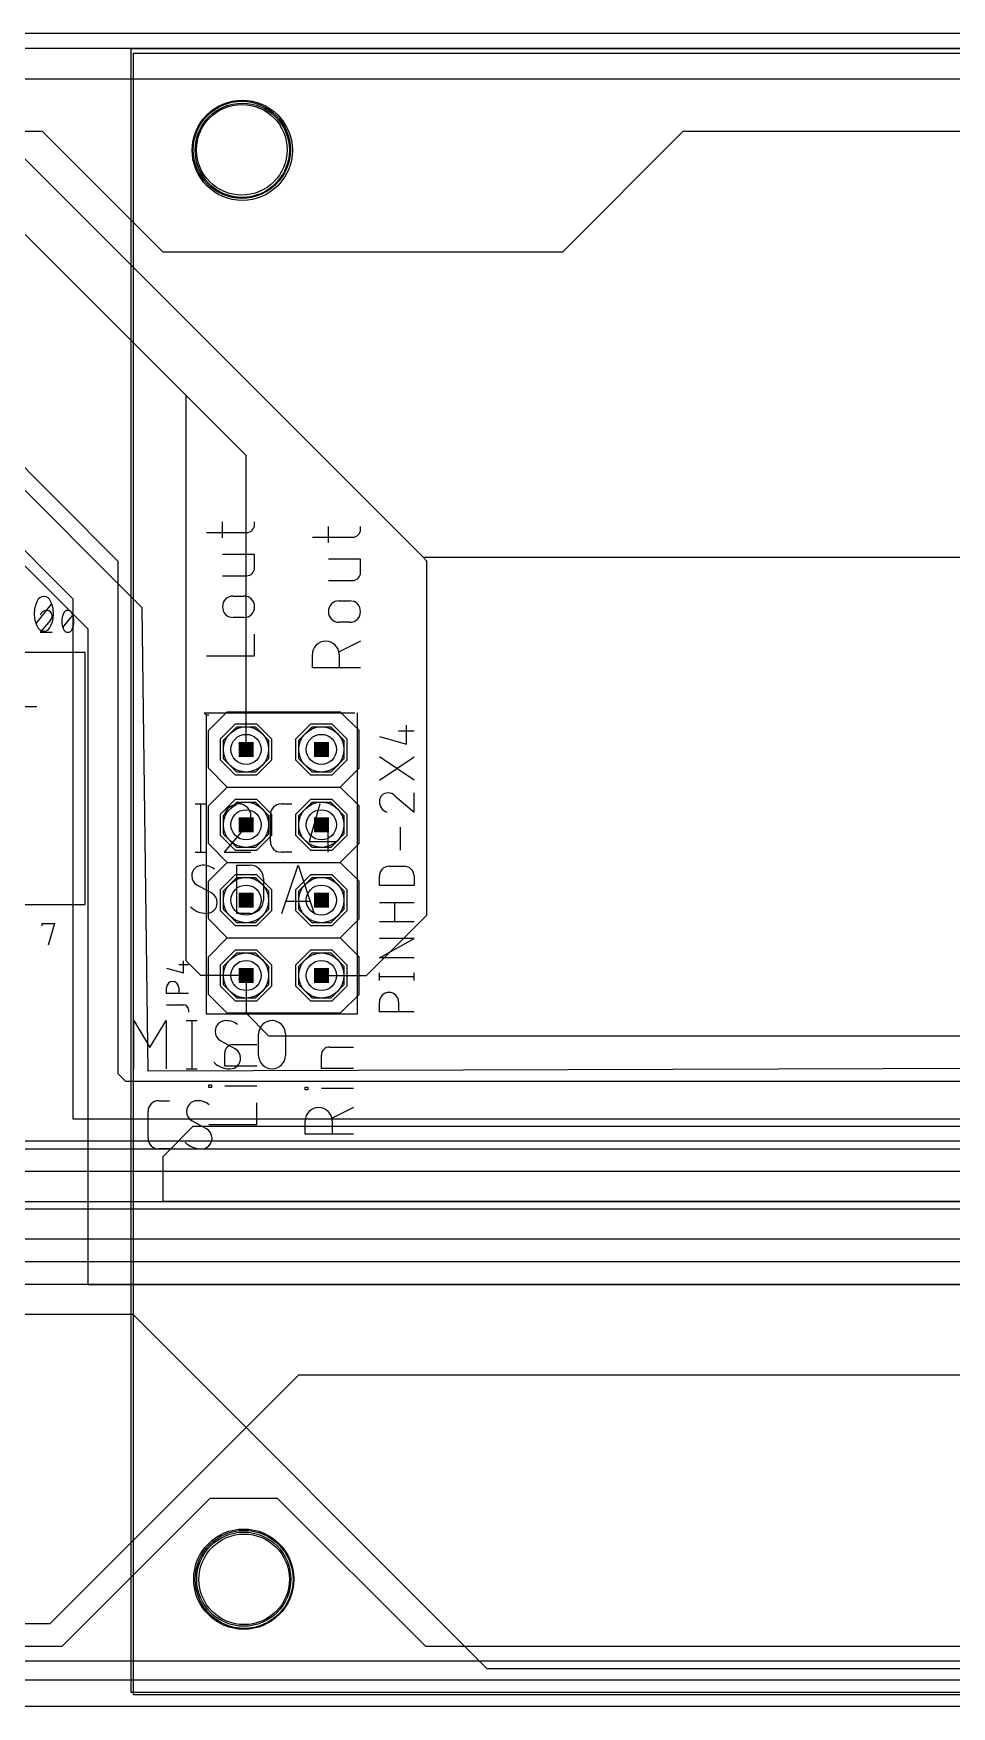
# Model space of a CAD drawing. Extents: x -1.9 to 15.8, y 0 to 5.9.
# Drawn here: x 6.508 to 7.727, y 1.63 to 3.85 of the extents above; entities that cross this region are included whole.
import ezdxf

# ---------------------------------------------------------------- set-up
doc = ezdxf.new("R2010")
doc.units = 0
for name, color, linetype in [('1', 12, 'CONTINUOUS'), ('116', 5, 'CONTINUOUS'), ('15', 30, 'CONTINUOUS'), ('16', 132, 'CONTINUOUS'), ('17', 110, 'CONTINUOUS'), ('2', 41, 'CONTINUOUS'), ('20', 31, 'CONTINUOUS'), ('21', 253, 'CONTINUOUS'), ('23', 53, 'CONTINUOUS'), ('25', 253, 'CONTINUOUS'), ('27', 253, 'CONTINUOUS'), ('29', 253, 'CONTINUOUS'), ('30', 253, 'CONTINUOUS'), ('37', 253, 'CONTINUOUS'), ('44', 253, 'CONTINUOUS'), ('51', 253, 'CONTINUOUS')]:
    doc.layers.add(name, color=color, linetype=linetype)

# ---------------------------------------------------------------- blocks, each defined once
blk = doc.blocks.new('RECT')
blk.add_solid([(-0.5, -0.5), (0.5, -0.5), (-0.5, 0.5), (0.5, 0.5)])
blk = doc.blocks.new('OCTAGONP')
blk.add_lwpolyline([(-0.5, -0.207107), (-0.5, 0.207107), (-0.207107, 0.5), (0.207107, 0.5), (0.5, 0.207107), (0.5, -0.207107), (0.207107, -0.5), (-0.207107, -0.5)], close=True)
blk = doc.blocks.new('ROUNDP')
blk.add_circle((0, 0), 0.5)

msp = doc.modelspace()

# ---------------------------------------------------------------- linework, layer by layer
at = {"layer": '1'}
for p, q in [((7.025, 3.155), (6.465, 3.715)), ((6.43, 3.65), (6.71, 3.37)), ((6.71, 3.37), (6.71, 2.62)), ((7.03, 3.15), (7.025, 3.155)), ((7.025, 3.155), (8.535, 3.155)), ((7.03, 2.68), (7.03, 3.15)), ((6.95, 2.6), (7.03, 2.68)), ((6.71, 2.62), (6.73, 2.6)), ((6.79, 2.6), (6.73, 2.6)), ((6.79, 2.6), (6.79, 2.55)), ((6.89, 2.6), (6.95, 2.6)), ((6.79, 2.55), (6.82, 2.52)), ((6.82, 2.52), (8.44, 2.52)), ((6.12, 2.37), (9.19, 2.37)), ((9.2, 2.34), (6.11, 2.34)), ((6.08, 2.3), (9.23, 2.3)), ((6.64, 2.15), (5.44, 2.15)), ((7.11, 1.68), (6.64, 2.15)), ((8.2, 1.68), (7.11, 1.68))]:
    msp.add_line(p, q, dxfattribs=at)
at = {"layer": '116'}
for p, q in [((6.6375, 1.64875), (6.6375, 3.83)), ((6.6375, 3.83), (9.6375, 3.83)), ((6.758708, 3.180667), (6.758708, 3.202)), ((6.801375, 3.198444), (6.801375, 3.202)), ((6.737375, 3.187778), (6.790708, 3.187778)), ((6.878, 3.181528), (6.931333, 3.181528)), ((6.899333, 3.174417), (6.899333, 3.19575)), ((6.942, 3.192194), (6.942, 3.19575)), ((6.801375, 3.158832), (6.758708, 3.158832)), ((6.801375, 3.141055), (6.801375, 3.158832)), ((6.942, 3.152582), (6.899333, 3.152582)), ((6.942, 3.134805), (6.942, 3.152582)), ((6.758708, 3.130388), (6.790708, 3.130388)), ((6.899333, 3.124138), (6.931333, 3.124138)), ((6.772931, 3.103446), (6.787153, 3.103446)), ((6.913556, 3.097196), (6.927778, 3.097196)), ((6.787153, 3.075002), (6.772931, 3.075002)), ((6.927778, 3.068752), (6.913556, 3.068752)), ((6.801375, 3.024383), (6.801375, 3.052827)), ((6.942, 3.043675), (6.913556, 3.029452)), ((6.737375, 3.024383), (6.801375, 3.024383)), ((6.878, 3.008119), (6.878, 3.025897)), ((6.913556, 3.025897), (6.913556, 3.008119)), ((6.942, 3.008119), (6.878, 3.008119)), ((6.7375, 2.945625), (6.734375, 2.94875)), ((6.734375, 2.94875), (6.934375, 2.94875)), ((6.7375, 2.54875), (6.7375, 2.945625)), ((6.740625, 2.945625), (6.7375, 2.945625)), ((6.9375, 2.94875), (6.9375, 2.54875)), ((6.722375, 2.827625), (6.736597, 2.827625)), ((6.729486, 2.827625), (6.729486, 2.763625)), ((6.836547, 2.827625), (6.85077, 2.827625)), ((6.887986, 2.827625), (6.873764, 2.777847)), ((6.791163, 2.79918), (6.76094, 2.763625)), ((6.822325, 2.777847), (6.822325, 2.813403)), ((6.873764, 2.777847), (6.90932, 2.777847)), ((6.898653, 2.792069), (6.898653, 2.763625)), ((6.722375, 2.763625), (6.736597, 2.763625)), ((6.76094, 2.763625), (6.796496, 2.763625)), ((6.85077, 2.763625), (6.836547, 2.763625)), ((6.777665, 2.682375), (6.777665, 2.746375)), ((6.777665, 2.746375), (6.795443, 2.746375)), ((6.837702, 2.682375), (6.859035, 2.746375)), ((6.859035, 2.746375), (6.880368, 2.682375)), ((6.744569, 2.709042), (6.725014, 2.719708)), ((6.813221, 2.728597), (6.813221, 2.700153)), ((6.875035, 2.698375), (6.843035, 2.698375)), ((6.795443, 2.682375), (6.777665, 2.682375)), ((6.641125, 2.476125), (6.641125, 2.540125)), ((6.641125, 2.540125), (6.662458, 2.504569)), ((6.662458, 2.504569), (6.683792, 2.540125)), ((6.683792, 2.540125), (6.683792, 2.476125)), ((6.710733, 2.540125), (6.724956, 2.540125)), ((6.717844, 2.540125), (6.717844, 2.476125)), ((6.9375, 2.54875), (6.7375, 2.54875)), ((6.775692, 2.502792), (6.756136, 2.513458)), ((6.806736, 2.493903), (6.806736, 2.522347)), ((6.842292, 2.522347), (6.842292, 2.493903)), ((6.761833, 2.479806), (6.761833, 2.497583)), ((6.7725, 2.50825), (6.8045, 2.50825)), ((6.889958, 2.476681), (6.889958, 2.494458)), ((6.900625, 2.505125), (6.932625, 2.505125)), ((6.710733, 2.476125), (6.724956, 2.476125)), ((6.8045, 2.479806), (6.761833, 2.479806)), ((6.932625, 2.476681), (6.889958, 2.476681)), ((6.7405, 2.451223), (6.7405, 2.454779)), ((6.7405, 2.454779), (6.744056, 2.454779)), ((6.744056, 2.451223), (6.7405, 2.451223)), ((6.744056, 2.454779), (6.744056, 2.451223)), ((6.8045, 2.453001), (6.761833, 2.453001)), ((6.868625, 2.448098), (6.868625, 2.451654)), ((6.868625, 2.451654), (6.872181, 2.451654)), ((6.872181, 2.448098), (6.868625, 2.448098)), ((6.872181, 2.451654), (6.872181, 2.448098)), ((6.932625, 2.449876), (6.889958, 2.449876)), ((6.674097, 2.433875), (6.688319, 2.433875)), ((6.8045, 2.402519), (6.8045, 2.430964)), ((6.932625, 2.424936), (6.904181, 2.410714)), ((6.659875, 2.384097), (6.659875, 2.419653)), ((6.737707, 2.396542), (6.718151, 2.407208)), ((6.7405, 2.402519), (6.8045, 2.402519)), ((6.868625, 2.389381), (6.868625, 2.407158)), ((6.904181, 2.407158), (6.904181, 2.389381)), ((6.932625, 2.389381), (6.868625, 2.389381)), ((6.688319, 2.369875), (6.674097, 2.369875)), ((9.6375, 1.64875), (6.6375, 1.64875))]:
    msp.add_line(p, q, dxfattribs=at)
for centre, radius in [((6.784375, 3.695625), 0.064423), ((6.7875, 1.79875), 0.065027)]:
    msp.add_circle(centre, radius, dxfattribs=at)
for centre, radius, start, end in [((6.790708, 3.198444), 0.010667, 270, 0), ((6.931333, 3.192194), 0.010667, 270, 0), ((6.790708, 3.141055), 0.010667, 270, 0), ((6.931333, 3.134805), 0.010667, 270, 0), ((6.772931, 3.089224), 0.014222, 90, 270), ((6.787153, 3.089224), 0.014222, 270, 90), ((6.913556, 3.082974), 0.014222, 90, 270), ((6.927778, 3.082974), 0.014222, 270, 90), ((6.895778, 3.025897), 0.017778, 0, 180), ((6.780496, 2.807069), 0.020556, 90.000082, 162.054879), ((6.780496, 2.811625), 0.016, 0, 90), ((6.836547, 2.813403), 0.014222, 90.000496, 180), ((6.77931, 2.811625), 0.017186, 313.60363, 359.999736), ((6.836547, 2.777847), 0.014222, 180, 270), ((6.732125, 2.732153), 0.014222, 89.999504, 180), ((6.732347, 2.732153), 0.014444, 179.999836, 239.490049), ((6.732125, 2.719708), 0.026667, 53.130102, 89.999471), ((6.795443, 2.728597), 0.017778, 0, 90), ((6.737236, 2.696597), 0.014444, 0.000046, 59.489839), ((6.737458, 2.71242), 0.030045, 224.760812, 269.99988), ((6.737458, 2.696597), 0.014222, 270, 0), ((6.795443, 2.700153), 0.017778, 269.999603, 0), ((6.763247, 2.525903), 0.014222, 89.999504, 180), ((6.763247, 2.513458), 0.026667, 53.130102, 89.999471), ((6.824514, 2.522347), 0.017778, 0, 180), ((6.763469, 2.525903), 0.014444, 179.999836, 239.490049), ((6.7725, 2.497583), 0.010667, 90.000661, 180), ((6.768581, 2.490347), 0.014222, 270, 0), ((6.768359, 2.490347), 0.014444, 0.000046, 59.489839), ((6.824514, 2.493903), 0.017778, 180, 0), ((6.900625, 2.494458), 0.010667, 90.000661, 180), ((6.768581, 2.50617), 0.030045, 224.760812, 269.99988), ((6.674097, 2.419653), 0.014222, 90.000496, 180), ((6.725263, 2.419653), 0.014222, 89.999504, 180), ((6.725262, 2.407208), 0.026667, 53.130102, 89.999471), ((6.886403, 2.407158), 0.017778, 0, 180), ((6.725485, 2.419653), 0.014444, 179.999836, 239.490049), ((6.674097, 2.384097), 0.014222, 180, 270), ((6.730596, 2.39992), 0.030045, 224.760812, 269.99988), ((6.730596, 2.384097), 0.014222, 270, 0), ((6.730374, 2.384097), 0.014444, 0.000046, 59.489839)]:
    msp.add_arc(centre, radius, start, end, dxfattribs=at)
at = {"layer": '15'}
for p, q in [((1.68, 3.79), (11.493333, 3.79)), ((6.652189, 3.087811), (6.33, 3.41)), ((6.47, 3.17), (6.58, 3.06)), ((6.660002, 2.473172), (6.652189, 3.087811)), ((6.58, 3.06), (6.58, 2.19)), ((8.773333, 2.48), (6.660002, 2.473172)), ((6.68, 2.36), (6.72, 2.4)), ((6.72, 2.4), (8.79, 2.4)), ((6.68, 2.3), (6.68, 2.36)), ((9.56, 2.3), (6.68, 2.3)), ((6.58, 2.19), (9.59, 2.19)), ((13.6, 1.69), (1.35, 1.69))]:
    msp.add_line(p, q, dxfattribs=at)
at = {"layer": '16'}
for p, q in [((6.52, 3.72), (3.48, 3.72)), ((6.68, 3.56), (6.52, 3.72)), ((7.37, 3.72), (7.21, 3.56)), ((9.97, 3.72), (7.37, 3.72)), ((6.79, 3.29), (6.4045, 3.6755)), ((7.21, 3.56), (6.68, 3.56)), ((6.79, 2.9), (6.79, 3.29)), ((8.89, 2.38), (6.46, 2.38)), ((8.99, 2.29), (6.2, 2.29)), ((7.95, 2.25), (5.08, 2.25)), ((7.917, 2.22), (4.74, 2.22)), ((7.847, 2.19), (4.75, 2.19)), ((6.53, 1.74), (6.86, 2.07)), ((6.86, 2.07), (7.85, 2.07)), ((6.545972, 1.71), (6.742472, 1.9065)), ((6.742472, 1.9065), (6.831528, 1.9065)), ((6.831528, 1.9065), (7.028028, 1.71)), ((5.21, 1.74), (6.53, 1.74)), ((5.07, 1.71), (6.545972, 1.71)), ((7.028028, 1.71), (8.03, 1.71)), ((8.09, 1.69), (4.78, 1.69)), ((4.654508, 1.665492), (8.13, 1.665492))]:
    msp.add_line(p, q, dxfattribs=at)
at = {"layer": '2'}
for p, q in [((10.02, 3.83), (0.82, 3.83)), ((6.34, 3.43), (6.62, 3.15)), ((6.3, 3.36), (6.56, 3.1)), ((6.62, 3.15), (6.62, 2.47)), ((6.56, 3.1), (6.56, 2.41)), ((6.62, 2.47), (6.63, 2.46)), ((6.63, 2.46), (8.62, 2.46)), ((6.56, 2.41), (8.65, 2.41)), ((13.54, 1.63), (1.33, 1.63))]:
    msp.add_line(p, q, dxfattribs=at)
at = {"layer": '20'}
msp.add_line((13.65, 3.85), (0.8, 3.85), dxfattribs=at)
for centre in [(6.785, 3.695), (6.787, 1.799)]:
    msp.add_circle(centre, 0.0625, dxfattribs=at)
at = {"layer": '21'}
for p, q in [((6.5764, 3.0288), (6.119707, 3.0288)), ((6.5764, 2.694154), (6.5764, 3.0288)), ((6.74, 2.925), (6.765, 2.95)), ((6.765, 2.95), (6.915, 2.95)), ((6.94, 2.925), (6.915, 2.95)), ((6.74, 2.875), (6.74, 2.925)), ((6.94, 2.875), (6.94, 2.925)), ((6.765, 2.85), (6.74, 2.875)), ((6.915, 2.85), (6.94, 2.875)), ((6.74, 2.825), (6.765, 2.85)), ((6.765, 2.85), (6.915, 2.85)), ((6.94, 2.825), (6.915, 2.85)), ((6.74, 2.775), (6.74, 2.825)), ((6.94, 2.775), (6.94, 2.825)), ((6.765, 2.75), (6.74, 2.775)), ((6.915, 2.75), (6.94, 2.775)), ((6.74, 2.725), (6.765, 2.75)), ((6.765, 2.75), (6.915, 2.75)), ((6.94, 2.725), (6.915, 2.75)), ((6.74, 2.675), (6.74, 2.725)), ((6.94, 2.675), (6.94, 2.725)), ((6.119707, 2.694154), (6.5764, 2.694154)), ((6.765, 2.65), (6.74, 2.675)), ((6.915, 2.65), (6.94, 2.675)), ((6.74, 2.625), (6.765, 2.65)), ((6.765, 2.65), (6.915, 2.65)), ((6.94, 2.625), (6.915, 2.65)), ((6.74, 2.575), (6.74, 2.625)), ((6.94, 2.575), (6.94, 2.625)), ((6.765, 2.55), (6.74, 2.575)), ((6.915, 2.55), (6.94, 2.575)), ((6.915, 2.55), (6.765, 2.55))]:
    msp.add_line(p, q, dxfattribs=at)
at = {"layer": '23'}
msp.add_point((6.84, 2.75), dxfattribs=at)
at = {"layer": '25'}
for p, q in [((6.530283, 3.071611), (6.516589, 3.0555)), ((6.547, 3.061944), (6.559889, 3.078055)), ((6.516589, 3.0555), (6.5327, 3.0555)), ((6.519419, 2.665928), (6.519419, 2.66915)), ((6.519419, 2.66915), (6.53553, 2.66915)), ((6.53553, 2.66915), (6.527474, 2.64015)), ((6.6845, 2.609933), (6.707056, 2.603488)), ((6.700611, 2.614766), (6.7135, 2.614766)), ((6.707056, 2.603488), (6.707056, 2.619599)), ((6.6845, 2.576111), (6.6845, 2.584167)), ((6.7135, 2.576111), (6.6845, 2.576111)), ((6.700611, 2.584167), (6.700611, 2.576111)), ((6.6845, 2.561167), (6.707056, 2.561167)), ((6.7135, 2.554722), (6.7135, 2.5515))]:
    msp.add_line(p, q, dxfattribs=at)
for centre, radius, start, end in [((6.52545, 3.075186), 0.009314, 90.000086, 162.054567), ((6.52545, 3.07725), 0.00725, 0, 90), ((6.524913, 3.07725), 0.007787, 313.602689, 359.999527), ((6.569288, 3.07), 0.023899, 154.011546, 180.000007), ((6.569289, 3.07), 0.0239, 180.000165, 205.987987), ((6.553444, 3.078539), 0.005961, 89.99999, 161.074419), ((6.553444, 3.078539), 0.005961, 18.92328, 89.999946), ((6.537602, 3.07), 0.023898, 0.00005, 25.989675), ((6.537602, 3.07), 0.023898, 334.010728, 359.999842), ((6.553444, 3.061461), 0.005961, 198.926377, 269.999687), ((6.553444, 3.061461), 0.005961, 269.999786, 341.075333), ((6.692556, 2.584167), 0.008056, 0, 180), ((6.707056, 2.554722), 0.006444, 0, 90)]:
    msp.add_arc(centre, radius, start, end, dxfattribs=at)
at = {"layer": '27'}
for p, q in [((6.5114, 3.067282), (6.531844, 3.092837)), ((6.486833, 2.957), (6.512388, 2.957)), ((7.002778, 2.906833), (7.002778, 2.932388)), ((6.967, 2.917055), (7.002778, 2.906833)), ((6.992556, 2.924721), (7.013, 2.924721)), ((7.013, 2.859277), (6.967, 2.889944)), ((6.967, 2.859277), (7.013, 2.889944)), ((7.013, 2.816833), (7.013, 2.842388)), ((6.987445, 2.838555), (7.013, 2.816833)), ((6.995111, 2.766277), (6.995111, 2.796944)), ((6.967, 2.719333), (6.967, 2.732111)), ((6.979778, 2.744888), (7.000222, 2.744888)), ((7.013, 2.732111), (7.013, 2.719333)), ((7.013, 2.719333), (6.967, 2.719333)), ((6.967, 2.696889), (7.013, 2.696889)), ((6.987445, 2.671333), (6.987445, 2.696889)), ((7.013, 2.671333), (6.967, 2.671333)), ((6.967, 2.623333), (7.013, 2.648889)), ((7.013, 2.648889), (6.967, 2.648889)), ((7.013, 2.623333), (6.967, 2.623333)), ((6.967, 2.5935), (6.967, 2.603722)), ((6.967, 2.598611), (7.013, 2.598611)), ((7.013, 2.5935), (7.013, 2.603722)), ((6.967, 2.552), (6.967, 2.564778)), ((6.992556, 2.564778), (6.992556, 2.552)), ((7.013, 2.552), (6.967, 2.552))]:
    msp.add_line(p, q, dxfattribs=at)
for centre, radius, start, end in [((6.546752, 3.08006), 0.037907, 154.010897, 180.000118), ((6.521622, 3.093604), 0.009456, 89.999952, 161.075106), ((6.521622, 3.093604), 0.009456, 18.924773, 90.000169), ((6.496492, 3.08006), 0.037907, 359.999923, 25.989063), ((6.546753, 3.08006), 0.037908, 179.999991, 205.988809), ((6.496492, 3.08006), 0.037908, 334.011232, 359.999968), ((6.521622, 3.066515), 0.009456, 198.925396, 269.999845), ((6.521622, 3.066515), 0.009456, 270.000034, 341.074725), ((6.9785, 2.830888), 0.0115, 90, 180), ((6.9785, 2.830036), 0.012352, 43.603396, 90.000183), ((6.981774, 2.830888), 0.014774, 180.000126, 252.055396), ((6.979778, 2.732111), 0.012778, 90, 180), ((7.000222, 2.732111), 0.012778, 359.999448, 90), ((6.979778, 2.564778), 0.012778, 0, 180)]:
    msp.add_arc(centre, radius, start, end, dxfattribs=at)
at = {"layer": '29'}
for centre in [(6.785, 3.695), (6.787, 1.799)]:
    msp.add_circle(centre, 0.0665, dxfattribs=at)
at = {"layer": '30'}
for centre in [(6.785, 3.695), (6.787, 1.799)]:
    msp.add_circle(centre, 0.0665, dxfattribs=at)
at = {"layer": '37'}
for p, q in [((6.640625, 1.645625), (6.640625, 3.82375)), ((6.640625, 3.82375), (9.646875, 3.82375)), ((9.646875, 1.645625), (6.640625, 1.645625))]:
    msp.add_line(p, q, dxfattribs=at)
for centre in [(6.784375, 3.695625), (6.7875, 1.79875)]:
    msp.add_circle(centre, 0.06011, dxfattribs=at)
at = {"layer": '44'}
for centre in [(6.79, 2.9), (6.89, 2.9), (6.79, 2.8), (6.89, 2.8), (6.79, 2.7), (6.89, 2.7), (6.79, 2.6), (6.89, 2.6)]:
    msp.add_circle(centre, 0.02, dxfattribs=at)

# ---------------------------------------------------------------- block references
at = {"layer": '17', "xscale": 0.06, "yscale": 0.06, "rotation": 90}
for name, p in [('OCTAGONP', (6.79, 2.9)), ('ROUNDP', (6.79, 2.9)), ('ROUNDP', (6.79, 2.9)), ('OCTAGONP', (6.79, 2.9)), ('OCTAGONP', (6.89, 2.9)), ('ROUNDP', (6.89, 2.9)), ('ROUNDP', (6.89, 2.9)), ('OCTAGONP', (6.89, 2.9)), ('OCTAGONP', (6.79, 2.8)), ('ROUNDP', (6.79, 2.8)), ('ROUNDP', (6.79, 2.8)), ('OCTAGONP', (6.79, 2.8)), ('OCTAGONP', (6.89, 2.8)), ('ROUNDP', (6.89, 2.8)), ('ROUNDP', (6.89, 2.8)), ('OCTAGONP', (6.89, 2.8)), ('OCTAGONP', (6.79, 2.7)), ('ROUNDP', (6.79, 2.7)), ('ROUNDP', (6.79, 2.7)), ('OCTAGONP', (6.79, 2.7)), ('OCTAGONP', (6.89, 2.7)), ('ROUNDP', (6.89, 2.7)), ('ROUNDP', (6.89, 2.7)), ('OCTAGONP', (6.89, 2.7)), ('OCTAGONP', (6.79, 2.6)), ('ROUNDP', (6.79, 2.6)), ('ROUNDP', (6.79, 2.6)), ('OCTAGONP', (6.79, 2.6)), ('OCTAGONP', (6.89, 2.6)), ('ROUNDP', (6.89, 2.6)), ('ROUNDP', (6.89, 2.6)), ('OCTAGONP', (6.89, 2.6))]:
    msp.add_blockref(name, p, dxfattribs=at)
at = {"layer": '29', "xscale": 0.068, "yscale": 0.068, "rotation": 90}
for p in [(6.79, 2.9), (6.89, 2.9), (6.79, 2.8), (6.89, 2.8), (6.79, 2.7), (6.89, 2.7), (6.79, 2.6), (6.89, 2.6)]:
    msp.add_blockref('OCTAGONP', p, dxfattribs=at)
at = {"layer": '30', "xscale": 0.068, "yscale": 0.068, "rotation": 90}
for p in [(6.79, 2.9), (6.89, 2.9), (6.79, 2.8), (6.89, 2.8), (6.79, 2.7), (6.89, 2.7), (6.79, 2.6), (6.89, 2.6)]:
    msp.add_blockref('OCTAGONP', p, dxfattribs=at)
at = {"layer": '51', "xscale": 0.02, "yscale": 0.02, "rotation": 90}
for p in [(6.79, 2.9), (6.89, 2.9), (6.79, 2.8), (6.89, 2.8), (6.79, 2.7), (6.89, 2.7), (6.79, 2.6), (6.89, 2.6)]:
    msp.add_blockref('RECT', p, dxfattribs=at)

doc.saveas('drawing.dxf')
